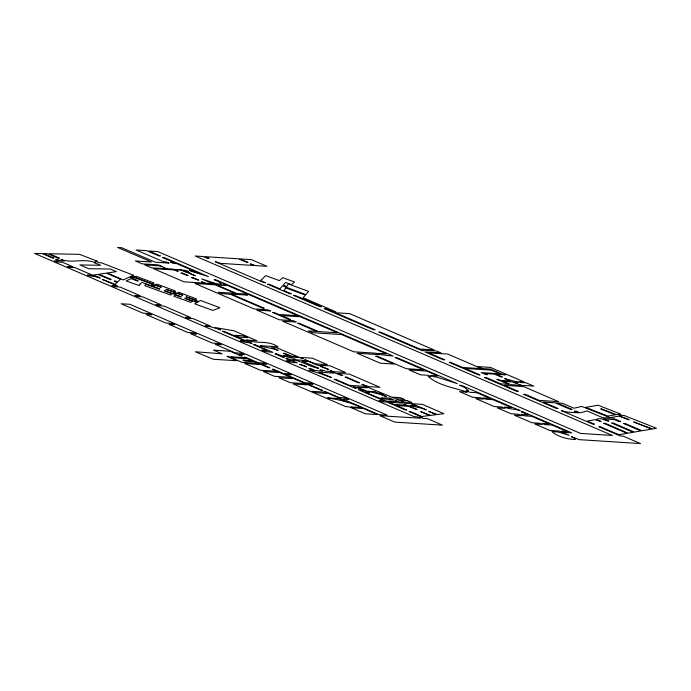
<?xml version="1.0" encoding="UTF-8"?>
<svg xmlns="http://www.w3.org/2000/svg" width="691" height="691" viewBox="0 0 691 691"><rect width="100%" height="100%" fill="white"/><g stroke="black" fill="none" stroke-linecap="round" stroke-linejoin="round"><path stroke-width="1.04" d="M140.083 283.958L139.332 285.599L126.133 280.926L131.091 278.62L137.699 281.125L138.295 280.848L129.537 276.996L123.3 279.924L107.174 273.014L116.373 271.632L110.197 269.015L88.776 268.713L79.854 264.903L100.687 265.318L94.339 262.658L95.203 262.675C84.509 257.985 71.683 263.634 60.912 259.41L64.393 260.904L60.298 260.87L56.826 259.375L55.79 259.367L59.253 260.861L54.373 260.809L57.293 262.07L62.25 262.148L72.944 266.752L67.347 266.389L69.489 267.313L75.094 267.676L93.043 275.389L87.446 275.035C91.514 276.763 96.127 276.219 100.186 278.032L93.354 275.087L97.725 274.431L110.776 279.812L111.234 279.363L98.77 274.275L106.388 273.135L120.415 279.173L117.582 281.945L114.68 280.762L114.205 281.228L117.099 282.42L115.051 284.424L102.225 279.345L117.453 285.901L111.873 285.547L114.559 286.705L120.13 287.059L140.359 295.8L134.9 295.454L137.379 296.517L142.838 296.871L161.202 304.8L155.838 304.455L158.939 305.793L164.285 306.139L190.759 317.575L185.559 317.247L188.177 318.37L193.368 318.706L210.237 325.988L205.141 325.668C210.427 326.627 215.627 327.957 220.679 329.909L215.367 327.629L233.852 330.756L256.888 340.723L246.246 340.041C256.387 344.109 268.54 339.912 277.998 346.856L260.213 345.699C266.113 347.651 272.34 348.212 278.171 350.449L271.606 347.625L277.506 348.005L301.777 358.448L303.219 358.543L300.697 357.454L312.392 358.206L327.344 364.641L315.666 363.889L304.783 359.735L317.903 365.384L330.004 365.789L345.535 372.484L333.891 371.732L330.22 370.678L332.457 371.646L331.576 371.585L341.285 375.438L342.727 375.533L337.7 373.373L349.335 374.116L379.972 387.314L368.381 386.571L361.868 384.3L366.938 386.476L365.789 386.399L393.196 397.774L394.639 397.861L393.136 397.221L400.469 397.688L404.641 399.484L395.209 398.638L399.277 400.383L407.085 400.469L411.862 402.525L404.347 402.041L401.013 401.134L404.883 403.242L410.653 403.613L415.757 405.807L409.979 405.436C415.386 407.163 421.13 407.465 426.356 409.91L411.905 403.691L422.417 404.365L443.838 413.684L437.135 414.548L428.714 411.387L436.315 414.652L430.605 415.386L420.741 411.637L429.724 415.498L421.942 416.5L410.549 411.594L409.003 411.499L422.149 417.157L419.757 417.001L422.944 418.366L427.582 418.668L442.421 425.155L394.855 422.115L380.015 415.732L384.861 416.042L381.924 414.773L378.789 414.565L347.107 400.944L345.604 400.84L347.608 401.704L345.578 401.575L338.676 398.603L327.499 397.886C339.091 399.804 350.579 402.145 361.315 407.604L351.14 406.947L353.343 407.897L363.518 408.554L377.511 414.565L365.263 413.779L349.145 406.826L345.759 406.602L293.252 383.963L306.856 384.835L303.876 383.557L290.28 382.684L278.844 377.752L292.457 378.625L289.244 377.251L274.439 376.301L263.297 371.508L277.989 372.449L275.009 371.171L260.317 370.221L244.735 363.518L259.557 364.468L256.827 363.302L242.014 362.352L228.263 356.435L226.942 356.349L237.065 360.711L213.312 359.268L195.354 351.771L222.156 353.818L213.502 350.112L230.362 351.304L240.658 355.735L242.247 355.839L238.585 354.258L244.26 354.621L240.9 353.179L234.931 352.799L215.255 344.317L221.232 344.714L218.278 343.444L212.318 343.056L190.517 333.658L196.443 334.055L193.696 332.872L187.788 332.483L168.889 324.338L174.771 324.735L171.618 323.379L165.762 322.991L146.069 314.509L151.856 314.88L148.686 313.515L142.907 313.144L121.167 303.772L129.865 304.29L387.193 415.127L383.816 414.902L386.753 416.163L420.413 418.21L417.226 416.837L414.09 416.638L34.55 253.442L42.376 253.597L52.775 258.071L53.812 258.08L43.447 253.623L47.653 253.709L57.897 258.114L59.452 258.132L49.251 253.744L79.603 254.366L97.293 261.215L95.401 261.198L99.063 262.735L101.283 262.77L133.363 275.199L132.335 275.683L135.125 276.745L136.136 276.279L153.981 282.973L152.365 283.897L131.722 275.977L130.254 276.668L133.035 277.722L133.795 277.367L161.305 287.231L155.51 285.072L157.116 284.156L175.583 291.092L174.305 292.086L165.814 289.287L182.7 295.221L177.423 293.252L178.624 292.233L196.598 298.978L195.087 299.842L186.164 296.871L198.671 301.526L200.545 300.464L219.937 307.745L212.854 310.432L194.663 303.815L197.03 302.459L185.084 298.08L184.747 298.469L192.513 301.311L190.673 302.364L173.864 296.249L175.324 295.014L181.025 297.104L181.362 296.724L164.639 290.6L164.303 290.98L172.085 293.83L170.539 295.04L144.747 285.651L145.792 284.2L159.517 289.227L159.854 288.847L142.139 282.351L140.083 283.958M285.78 287.931L284.001 290.643L291.308 293.787L289.564 293.675L267.538 284.2L269.283 284.312L279.898 288.881L282.567 285.832L305.837 294.625L308.627 291.429L288.389 283.949L286.791 286.394L283.215 285.098L285.616 282.464L291.472 284.632L294.504 281.997L282.8 277.67L279.389 280.624L265.776 275.597L260.576 280.563L265.594 282.723L263.85 282.61L215.367 261.759L220.636 263.357L254.003 265.491L250.392 263.936L255.437 265.586L266.976 266.329L251.386 259.617L239.855 258.883L247.948 262.364L246.523 262.278L238.421 258.788L205.054 256.646L209.14 258.408L207.309 258.287L203.223 256.534L195.19 256.015L612.347 435.46L580.535 433.421L157.824 251.593L148.988 251.023L160.416 255.938L158.645 255.825L146.665 250.669L136.153 249.995L163.447 261.734L166.237 261.915L168.993 263.098L155.354 262.226L121.547 247.68L117.608 247.43L151.415 261.975L135.393 260.948L142.139 263.85L158.161 264.878L162.817 266.881L159.094 265.819L144.73 264.895L151.528 267.823L165.892 268.739L163.542 267.728C167.939 269.309 172.897 268.497 177.276 270.172L175.186 270.034L178.183 271.33L173.804 269.948L153.35 268.635L184.056 281.842L204.51 283.155L201.504 281.868L205.892 283.25L212.785 283.69L201.686 278.914L216.775 283.863L221.992 284.2L218.321 281.496L214.175 279.717L215.946 279.829L393.17 356.064L381.536 354.794L378.227 353.369L386.666 353.913L341.717 334.574L312.479 332.699L308.359 330.929L316.893 331.473L297.683 323.207L299.263 323.31L318.473 331.576L337.597 332.803L223.029 283.517L225.81 285.573L219.116 285.141L211.662 282.792L236.46 293.459L244.778 293.995L247.404 295.117L231.33 294.09L264.247 308.246L262.666 308.151L230.241 294.202L221.517 293.64L218.399 292.302L235.13 293.373L215.212 284.804L195.035 283.517L254.107 308.92L267.866 309.81L270.561 310.967L256.81 310.086L279.319 319.769L293.079 320.65L296.37 322.066L282.61 321.185L353.792 351.805L376.103 353.231L379.411 354.656L357.1 353.222L380.24 363.181L394.086 364.071L375.697 356.159L377.338 356.262L406.222 368.692L423.609 369.806L394.976 357.48L396.746 357.601L457.356 383.669L436.332 376.958L433.827 376.794L430.735 375.463L437.835 375.921L426.477 371.032L409.081 369.918L420.439 374.807L428.075 375.291L431.167 376.621L428.126 376.431C439.01 385.811 454.108 387.634 467.185 392.117L459.558 391.633L472.661 397.265L480.288 397.757L483.432 399.104L475.805 398.621L494.169 406.515L501.796 407.008L504.931 408.355L497.304 407.863L511.02 413.762L518.647 414.255L521.999 415.697L514.372 415.205L531.837 422.719L539.472 423.212L542.375 424.464L534.739 423.972L549.742 430.424L559.356 431.037L569.22 435.287L557.784 431.961L551.841 431.581C558.147 436.945 567.233 439.182 575.465 439.562L573.694 437.714L571.483 436.764L579.378 439.657L640.445 443.57L623.213 436.159L620.388 435.978L598.812 426.692L600.41 426.796L618.048 434.389L620.233 434.527L627.057 433.343L603.597 423.255L605.299 423.358L628.084 433.162L633.181 432.281L611.69 423.039L613.487 423.151L634.269 432.091L640.859 430.951L623.576 423.514L625.51 423.635L642.034 430.743L651.665 429.076L633.604 421.951L652.459 428.938L656.45 428.247L623.774 415.343L622.41 415.576L618.929 414.203L620.302 413.969L598.112 405.22L585.597 407.362L607.804 416.068L615.439 414.79L600.669 408.96L601.472 408.822L616.242 414.652L617.754 414.401L621.235 415.775L619.723 416.025L629.181 419.757L618.92 416.155L611.138 417.459L620.812 421.614L618.886 421.493L614.748 419.713L603.476 418.841L608.762 421.121C604.461 420.81 600.876 416.854 596.342 419.506L601.118 421.562L595.305 419.687L587.177 421.104L594.372 424.205L592.774 424.101L561.455 410.627L566.3 412.043L578.445 412.821L574.454 411.102L576.234 411.214L580.112 412.881L587.056 410.938L602.621 417.684L611.233 418.107L581.744 406.429L573.962 408.226L562.319 403.224L556.834 402.87L572.131 409.452L570.343 409.34L555.236 402.836L543.083 402.058L558.121 408.528L556.29 408.407L523.631 394.354L525.523 394.475L539.256 400.383L558.587 401.626L523.579 386.571L504.249 385.328L518.293 391.365L516.402 391.244L484.572 377.554L486.464 377.675L500.837 383.859L508.671 384.36L496.924 379.307L500.837 380.413L510.537 381.035L504.646 378.504C509.353 380.041 514.139 381.207 518.932 382.365L514.294 382.063L517.689 383.522L516.082 383.419L512.696 381.959L503.238 381.354L510.899 384.654L520.366 385.258L518.388 384.412L521.964 385.362L533.789 386.122L526.119 382.823L521.463 382.529L519.304 381.596L524.08 381.907L490.403 367.413L478.12 366.627L482.638 368.571L490.204 369.054L501.355 373.857L505.458 374.842L496.121 374.246L502.357 376.932L500.75 376.828L494.514 374.142L484.814 373.52L487.423 374.643L485.842 374.539L481.247 372.561L499.938 373.762L491.534 370.151L465.008 368.45L480.038 374.911L478.137 374.79L449.21 362.343L450.877 362.447L462.469 367.439L481.67 368.674L447.768 354.086L428.575 352.859L444.728 359.804L443.061 359.7L424.913 351.892L440.996 352.928L436.539 351.002L422.322 350.095L423.704 350.683L421.83 350.57L378.772 332.043L380.646 332.164L419.826 349.024L434.069 349.931L349.732 313.662L335.498 312.747L375.118 329.788L373.252 329.667L324.26 308.601L326.005 308.713L332.837 311.65L335.886 311.84L303.107 297.743L305.439 295.074L285.78 287.931M152.02 284.64L151.424 285.297L154.024 286.255L154.62 285.59L152.02 284.64M173.873 292.785L173.303 293.295L175.471 294.098L176.041 293.589L173.873 292.785M195.069 300.611L194.465 301.043L197.505 302.174L198.248 301.794L195.069 300.611M263.858 363.051L258.253 362.723L245.78 357.359L244.191 357.256L252.077 360.65L242.938 360.063L245.521 361.177L254.754 361.764L268.462 367.655L269.956 367.759L261.155 363.967L266.769 364.304L263.858 363.051M288.803 373.788L283.198 373.451L273.688 369.357L272.185 369.262L320.987 390.251L322.481 390.346L307.409 383.868L313.023 384.205L310.354 383.056L304.74 382.719L285.608 374.487L291.213 374.824L288.803 373.788M344.645 397.809L339.039 397.472L326.066 391.892L324.563 391.788L343.194 399.804L344.688 399.899L342.995 399.173L348.61 399.51L344.645 397.809M164.423 257.665L162.653 257.553L173.951 262.407L170.53 262.191L173.286 263.375L176.706 263.599L197.876 272.703L189.334 270.285L192.418 271.606L208.397 276.581L164.423 257.665M181.396 269.775L177.812 269.542L182.079 270.475L195.259 275.735L191.217 273.999L187.555 271.295L188.133 271.33L183.737 269.922L186.518 271.978L181.396 269.775M182.389 273.135L181.007 273.049L188.099 275.588L182.389 273.135M192.979 277.696L191.597 277.601L198.688 280.149L192.979 277.696M295.152 295.437L293.416 295.325L319.674 306.623L321.419 306.735L295.152 295.437M274.18 312.522L272.6 312.418L288.959 319.458L290.548 319.562L281.306 315.588L298.616 316.694L296.016 315.58L278.706 314.465L274.18 312.522M224.074 331.369L222.493 331.265L245.288 341.078L240.2 340.749C243.888 342.676 248.155 342.192 252.016 343.392L224.074 331.369M243.465 335.852L235.087 335.316L239.198 337.087L247.577 337.623L243.465 335.852M254.893 344.628L253.312 344.524L266.951 350.389L261.863 350.061L265.206 351.503L272.902 352.375L254.893 344.628M285.107 353.429L283.215 353.308L289.538 356.029L283.621 355.649L286.126 356.729L292.094 357.964L289.788 356.971L297.942 357.489L295.428 356.409L291.429 356.15L285.107 353.429M276.668 353.999L275.096 353.896L282.74 357.187L284.312 357.29L282.481 356.496L284.2 356.608L276.668 353.999M287.413 358.62L285.841 358.517L291.464 360.935L286.376 360.616L289.564 361.98L297.26 362.853L291.878 360.538L293.589 360.65L287.413 358.62M294.824 359.139L292.941 359.018L294.712 359.778L292.932 359.657C301.881 361.177 309.836 366.835 318.784 368.355L302.148 361.194L307.184 361.523L304.593 360.408L296.594 359.899L294.824 359.139M243.318 357.549L230.846 356.746L233.256 357.783L245.72 358.586L243.318 357.549M300.956 364.442L299.393 364.347L306.64 366.886L300.956 364.442M321.522 366.411L320.08 366.316L328.821 369.555L321.522 366.411M310.406 368.51L308.842 368.407L314.077 370.661L308.989 370.333C316.633 372.155 324.07 374.876 331.507 377.588L318.905 372.164L333.788 373.123L329.978 371.482L325.375 371.188L322.913 370.134L320.253 369.961L322.714 371.015L315.096 370.531L310.406 368.51M346.588 377.2L345.155 377.105L358.007 382.633L359.441 382.728L346.588 377.2M461.355 385.388L459.584 385.276L464.516 387.392L468.645 390.856L466.14 390.691L469.854 392.289L476.945 392.747L490.049 398.379L482.949 397.921L486.093 399.277L493.193 399.735L511.556 407.63L504.456 407.18C509.431 409.418 515.106 408.752 520.15 410.679L461.355 385.388M335.731 379.411L334.176 379.307L354.604 388.092L356.159 388.195L353.187 386.917L355.917 387.09L365.15 391.063L358.309 389.689L380.715 399.329L382.27 399.424L380.421 398.638L382.088 398.742L378.34 397.74L365.306 392.134L369.547 392.402L357.428 387.185L367.223 387.815L363.613 386.26L349.577 385.362L335.731 379.411M374.833 391.685L367.785 391.227C374.038 392.954 380.447 394.025 386.476 396.694L380.94 394.311L383.004 394.44L380.05 393.17L377.986 393.041L374.833 391.685M323.587 392.065L312.272 391.339L315.476 392.721L326.791 393.447L323.587 392.065M389.793 398.12L381.484 397.938L383.574 398.837L394.043 399.951L389.793 398.12M384.144 400.236L382.589 400.132L384.118 400.789L379.031 400.469L382.088 401.782L387.176 402.11L405.228 409.875L406.774 409.97L396.504 405.557L408.372 406.317L417.096 409.573L405.168 404.442L403.812 404.356L405.695 405.159L393.835 404.399L388.731 402.205L390.398 402.317L384.144 400.236M396.435 400.979L395.097 400.892L396.625 401.549L388.688 401.039L391.875 402.412L402.939 403.121L396.435 400.979M523.027 411.914L521.247 411.801L528.408 414.885L521.308 414.427L524.659 415.87L531.759 416.319L549.233 423.833L542.133 423.384L545.035 424.628L552.135 425.086L567.138 431.538L561.705 431.193L564.504 432.393L571.699 432.851L523.027 411.914"/></g></svg>
